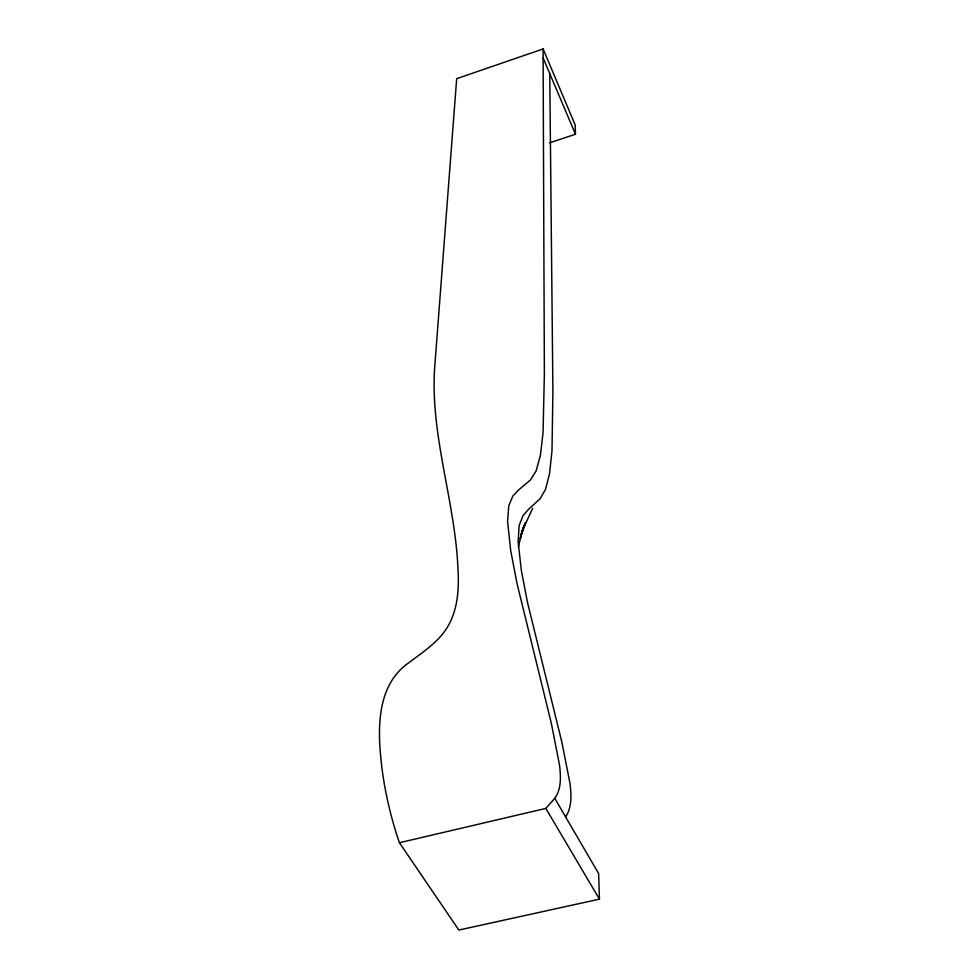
<?xml version="1.0" encoding="UTF-8"?>
<svg xmlns="http://www.w3.org/2000/svg" width="979" height="979" viewBox="0 0 979 979"><rect width="100%" height="100%" fill="white"/><g stroke="black" fill="none" stroke-linecap="round" stroke-linejoin="round"><path stroke-width="1.47" d="M518.405 546.735L522.358 530.177L520.155 538.854L523.324 527.669L520.926 535.954L524.328 525.246L521.734 533.127L525.368 522.872L522.566 530.349L532.637 508.321M565.605 816.902C571.295 808.495 571.393 797.836 570.512 788.095A46.919 12.176 76.8 0 0 569.974 783.273L561.799 741.874L527.546 602.66L521.305 570.255L518.099 541.179L519.176 525.405L523.067 515.603L528.709 509.129L539.955 498.886L545.45 489.549L549.537 473.763L551.997 450.768L552.902 391.735L549.745 73.535M554.787 798.338C560.722 790.114 560.857 779.431 560.012 769.739A47.249 12.446 76.7 0 0 559.498 764.905L551.324 723.261L516.912 583.031L510.683 550.455L507.575 521.342L508.786 505.666L512.861 496.047L518.723 489.83L530.361 480.089L536.076 471.021L540.384 455.48L543.064 432.681L544.373 373.978L543.088 48.95L456.679 78.675L435.117 361.728C428.729 430.772 454.489 497.87 457.854 566.425C459.041 585.418 458.564 605.34 449.851 622.705C441.296 640.327 424.323 650.937 409.308 662.404C379.008 682.877 377.478 722.453 380.598 755.458A122.534 40.004 77.7 0 0 386.411 795.009A130.696 42.489 77.7 0 0 399.408 842.699L458.833 930.05L599.442 899.15L598.634 873.562L554.787 798.338L545.817 808.409L399.383 842.748M549.537 142.836L575.468 134.27L575.187 124.945L543.088 48.95M545.817 808.409L599.442 899.15M543.112 57.908L575.468 134.27"/></g></svg>
